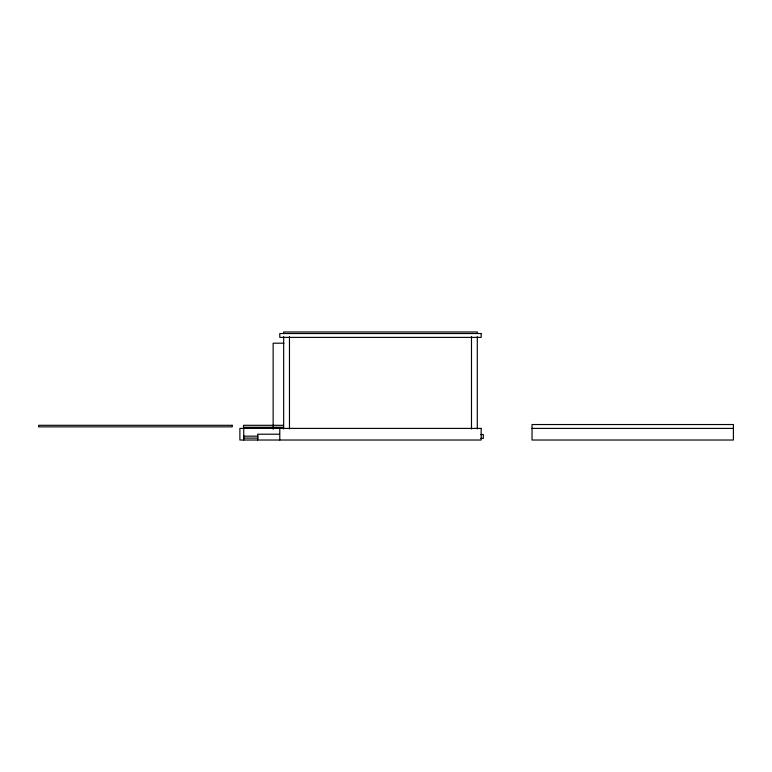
<?xml version="1.0" encoding="UTF-8"?>
<svg xmlns="http://www.w3.org/2000/svg" width="772" height="772" viewBox="0 0 772 772"><rect width="100%" height="100%" fill="white"/><g stroke="black" fill="none" stroke-linecap="round" stroke-linejoin="round"><path stroke-width="1.16" d="M283.942 343.202L273.143 343.202L273.143 429.271M283.247 425.304L243.508 425.304L243.508 427.244L283.247 427.244M532.024 428.402L733.4 428.402M279.358 434.211L257.665 434.211L257.665 440.021M480.416 434.52L483.32 434.52L483.32 438.399L480.908 438.399M243.749 436.151L258.186 436.151M243.749 438.091L258.186 438.091M477.299 333.523L477.299 331.979L283.662 331.979L283.662 333.523M477.299 336.66L477.299 428.962M471.489 336.66L471.489 428.962M289.471 336.66L289.471 428.962M283.662 336.66L283.662 428.962M279.792 428.402L279.792 440.021M243.749 428.402L243.749 440.021M481.168 333.523L279.792 333.523L279.792 337.393L481.168 337.393L481.168 333.523M733.4 424.532L532.024 424.532L532.024 440.021L733.4 440.021L733.4 424.532M232.237 425.304L38.6 425.304L38.6 426.858L232.237 426.858L232.237 425.304M481.168 428.402L239.88 428.402L239.88 440.021L481.168 440.021L481.168 428.402"/></g></svg>
